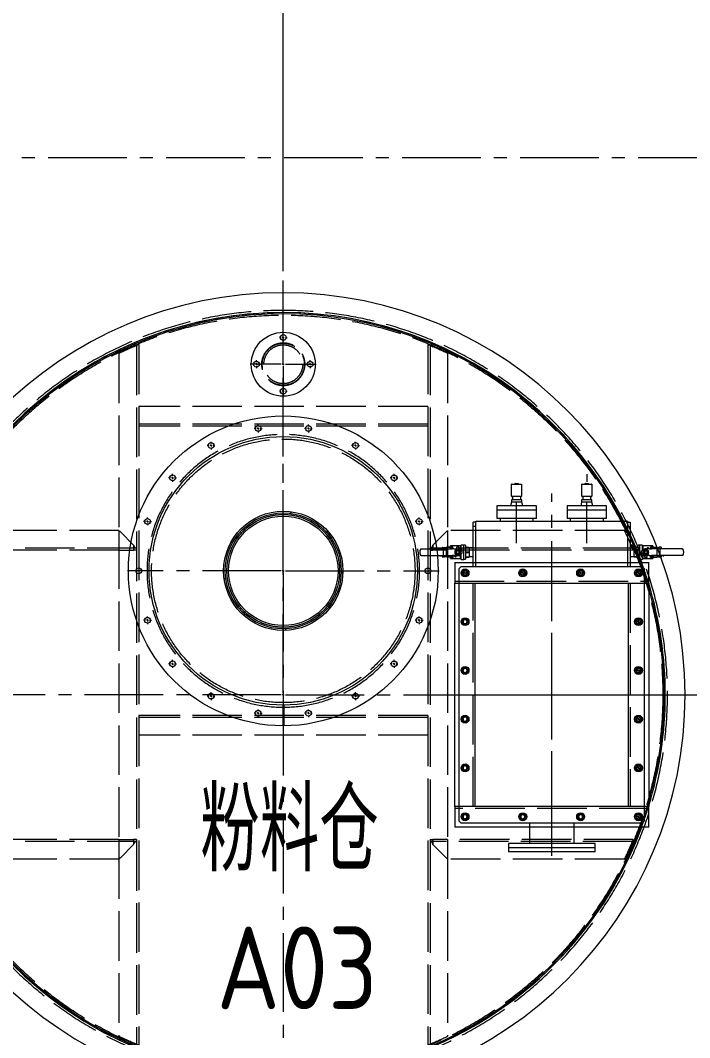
# Model space of a CAD drawing. Header units: millimetres. Extents: x 163705 to 1616509, y 81827 to 302547.
# Drawn here: x 1259298 to 1260919, y 148130 to 150592 of the extents above; entities that cross this region are included whole.
import ezdxf

# ---------------------------------------------------------------- set-up
doc = ezdxf.new("R2010")
doc.units = ezdxf.units.MM
doc.header["$LTSCALE"] = 10
doc.linetypes.add('ACAD_ISO02W100', pattern=[15, 12, -3])
doc.linetypes.add('CENTER2', pattern=[28.575, 19.05, -3.175, 3.175, -3.175])
for name, color, linetype, lineweight in [('1-中心线', 1, 'CENTER2', 0), ('1-剖面线', 8, 'Continuous', 0), ('1-标注', 3, 'Continuous', 0), ('1-虚线', 8, 'ACAD_ISO02W100', 0), ('1-设备轮廓', 2, 'Continuous', 18)]:
    doc.layers.add(name, color=color, linetype=linetype, lineweight=lineweight)
doc.styles.add('HZ', font='gbenor.shx', dxfattribs={"bigfont": 'gbcbig.shx'})
doc.styles.get("Standard").update_dxf_attribs({"font": 'arial.ttf'})
doc.dimstyles.new('AM_GB50$0', dxfattribs={"dimscale": 50, "dimtxt": 3.5, "dimasz": 3.5, "dimexe": 1, "dimexo": 1, "dimgap": 1.5, "dimtad": 1, "dimdsep": 46, "dimtxsty": 'Standard', "dimcen": 0, "dimclrd": 256, "dimclre": 256, "dimclrt": 2, "dimadec": 0, "dimazin": 2, "dimtp": 0.1, "dimtm": 0.1, "dimtfac": 0.71, "dimtdec": 3, "dimtmove": 0, "dimatfit": 3, "dimfxl": 0, "dimlwd": -1, "dimlwe": -1, "dimarcsym": 0})

# ---------------------------------------------------------------- blocks, each defined once
blk = doc.blocks.new('*D686')
at = {"layer": '1-标注', "transparency": 16777216}
for p, q in [((1257934.9, 149984.6), (1257934.9, 152824.8)), ((1259934.9, 149984.6), (1259934.9, 152824.8)), ((1258109.9, 152774.8), (1259759.9, 152774.8))]:
    blk.add_line(p, q, dxfattribs=at)
for points in [[(1258109.9, 152803.9), (1258109.9, 152745.6), (1257934.9, 152774.8)], [(1259759.9, 152803.9), (1259759.9, 152745.6), (1259934.9, 152774.8)]]:
    blk.add_solid(points, dxfattribs=at)
at = {"layer": 'Defpoints', "transparency": 16777216}
for p in [(1259934.9, 152774.8), (1257934.9, 149934.6), (1259934.9, 149934.6)]:
    blk.add_point(p, dxfattribs=at)
at = {"layer": '1-标注', "transparency": 16777216, "insert": (1258934.9, 152939.1), "char_height": 175, "attachment_point": 5}
blk.add_mtext('2000', dxfattribs=at)
blk = doc.blocks.new('*D691')
at = {"layer": '1-标注', "transparency": 16777216}
for p, q in [((1259934.9, 149984.6), (1259934.9, 152824.8)), ((1261934.9, 149984.6), (1261934.9, 152824.8)), ((1260109.9, 152774.8), (1261759.9, 152774.8))]:
    blk.add_line(p, q, dxfattribs=at)
for points in [[(1260109.9, 152803.9), (1260109.9, 152745.6), (1259934.9, 152774.8)], [(1261759.9, 152803.9), (1261759.9, 152745.6), (1261934.9, 152774.8)]]:
    blk.add_solid(points, dxfattribs=at)
at = {"layer": 'Defpoints', "transparency": 16777216}
for p in [(1261934.9, 152774.8), (1259934.9, 149934.6), (1261934.9, 149934.6)]:
    blk.add_point(p, dxfattribs=at)
at = {"layer": '1-标注', "transparency": 16777216, "insert": (1260934.9, 152939.1), "char_height": 175, "attachment_point": 5}
blk.add_mtext('2000', dxfattribs=at)
blk = doc.blocks.new('SW_CENTERMARKSYMBOL_2')
at = {"lineweight": 18}
for p, q in [((0, 5), (0, 116.5)), ((-5, 0), (-116.5, 0)), ((0, 0), (-2.5, 0)), ((0, 0), (0, 2.5)), ((0, 0), (0, -2.5)), ((0, 0), (2.5, 0)), ((5, 0), (116.5, 0)), ((0, -5), (0, -116.5))]:
    blk.add_line(p, q, dxfattribs=at)
blk = doc.blocks.new('SW_CENTERMARKSYMBOL_3')
for p, q in [((-5, 0), (-10.5, 0)), ((0, 0), (-2.5, 0)), ((0, 5), (0, 10.5)), ((0, 0), (0, 2.5)), ((0, 0), (0, -2.5)), ((0, 0), (2.5, 0)), ((5, 0), (10.5, 0)), ((0, -5), (0, -10.5))]:
    blk.add_line(p, q)
blk = doc.blocks.new('SW_CENTERMARKSYMBOL_4')
for p, q in [((-5, 0), (-7.5, 0)), ((0, 0), (-2.5, 0)), ((0, 5), (0, 7.5)), ((0, 0), (0, 2.5)), ((0, 0), (0, -2.5)), ((0, 0), (2.5, 0)), ((5, 0), (7.5, 0)), ((0, -5), (0, -7.5))]:
    blk.add_line(p, q)
blk = doc.blocks.new('SW_CENTERMARKSYMBOL_5')
at = {"ltscale": 5}
for p, q in [((-5, 0), (-6.5, 0)), ((0, 0), (-2.5, 0)), ((0, 5), (0, 6.5)), ((0, 0), (0, 2.5)), ((0, 0), (0, -2.5)), ((0, 0), (2.5, 0)), ((5, 0), (6.5, 0)), ((0, -5), (0, -6.5))]:
    blk.add_line(p, q, dxfattribs=at)
blk = doc.blocks.new('SW_CENTERMARKSYMBOL_6')
at = {"layer": '1-中心线'}
for p, q in [((-5, 0), (-9.5, 0)), ((0, 0), (-2.5, 0)), ((0, 5), (0, 9.5)), ((0, 0), (0, 2.5)), ((0, 0), (0, -2.5)), ((0, 0), (2.5, 0)), ((5, 0), (9.5, 0)), ((0, -5), (0, -9.5))]:
    blk.add_line(p, q, dxfattribs=at)
blk = doc.blocks.new('SW_CENTERMARKSYMBOL_7')
at = {"layer": '1-中心线'}
for p, q in [((-5, 0), (-9.5, 0)), ((0, 0), (-2.5, 0)), ((0, 5), (0, 9.5)), ((0, 0), (0, 2.5)), ((0, 0), (0, -2.5)), ((0, 0), (2.5, 0)), ((5, 0), (9.5, 0)), ((0, -5), (0, -9.5))]:
    blk.add_line(p, q, dxfattribs=at)
blk = doc.blocks.new('SW_CENTERMARKSYMBOL_8')
at = {"layer": '1-中心线'}
for p, q in [((-5, 0), (-9.5, 0)), ((0, 0), (-2.5, 0)), ((0, 5), (0, 9.5)), ((0, 0), (0, 2.5)), ((0, 0), (0, -2.5)), ((0, 0), (2.5, 0)), ((5, 0), (9.5, 0)), ((0, -5), (0, -9.5))]:
    blk.add_line(p, q, dxfattribs=at)
blk = doc.blocks.new('SW_CENTERMARKSYMBOL_9')
at = {"layer": '1-中心线'}
for p, q in [((-5, 0), (-9.5, 0)), ((0, 0), (-2.5, 0)), ((0, 5), (0, 9.5)), ((0, 0), (0, 2.5)), ((0, 0), (0, -2.5)), ((0, 0), (2.5, 0)), ((5, 0), (9.5, 0)), ((0, -5), (0, -9.5))]:
    blk.add_line(p, q, dxfattribs=at)
blk = doc.blocks.new('SW_CENTERMARKSYMBOL_10')
at = {"layer": '1-中心线'}
for p, q in [((-5, 0), (-9.5, 0)), ((0, 0), (-2.5, 0)), ((0, 5), (0, 9.5)), ((0, 0), (0, 2.5)), ((0, 0), (0, -2.5)), ((0, 0), (2.5, 0)), ((5, 0), (9.5, 0)), ((0, -5), (0, -9.5))]:
    blk.add_line(p, q, dxfattribs=at)
blk = doc.blocks.new('SW_CENTERMARKSYMBOL_11')
at = {"layer": '1-中心线'}
for p, q in [((-5, 0), (-9.5, 0)), ((0, 0), (-2.5, 0)), ((0, 5), (0, 9.5)), ((0, 0), (0, 2.5)), ((0, 0), (0, -2.5)), ((0, 0), (2.5, 0)), ((5, 0), (9.5, 0)), ((0, -5), (0, -9.5))]:
    blk.add_line(p, q, dxfattribs=at)
blk = doc.blocks.new('SW_CENTERMARKSYMBOL_12')
at = {"layer": '1-中心线'}
for p, q in [((-5, 0), (-9.5, 0)), ((0, 0), (-2.5, 0)), ((0, 5), (0, 9.5)), ((0, 0), (0, 2.5)), ((0, 0), (0, -2.5)), ((0, 0), (2.5, 0)), ((5, 0), (9.5, 0)), ((0, -5), (0, -9.5))]:
    blk.add_line(p, q, dxfattribs=at)
blk = doc.blocks.new('SW_CENTERMARKSYMBOL_13')
at = {"layer": '1-中心线'}
for p, q in [((0, 5), (0, 1002.5)), ((0, 5), (0, 927.5)), ((-5, 0), (-1002.5, 0)), ((-5, 0), (-927.5, 0)), ((0, 0), (-2.5, 0)), ((0, 0), (-2.5, 0)), ((0, 0), (0, 2.5)), ((0, 0), (0, 2.5)), ((0, 0), (0, -2.5)), ((0, 0), (2.5, 0)), ((0, 0), (0, -2.5)), ((0, 0), (2.5, 0)), ((5, 0), (927.5, 0)), ((5, 0), (1002.5, 0)), ((0, -5), (0, -927.5)), ((0, -5), (0, -1002.5))]:
    blk.add_line(p, q, dxfattribs=at)
blk = doc.blocks.new('SW_CENTERMARKSYMBOL_14')
at = {"layer": '1-中心线'}
for p, q in [((0, 5), (0, 80)), ((-5, 0), (-80, 0)), ((0, 0), (-2.5, 0)), ((0, 0), (0, 2.5)), ((0, 0), (0, -2.5)), ((0, 0), (2.5, 0)), ((5, 0), (80, 0)), ((0, -5), (0, -80))]:
    blk.add_line(p, q, dxfattribs=at)
blk = doc.blocks.new('SW_CENTERMARKSYMBOL_15')
at = {"layer": '1-中心线'}
for p, q in [((-5, 0), (-9.5, 0)), ((0, 0), (-2.5, 0)), ((0, 5), (0, 9.5)), ((0, 0), (0, 2.5)), ((0, 0), (0, -2.5)), ((0, 0), (2.5, 0)), ((5, 0), (9.5, 0)), ((0, -5), (0, -9.5))]:
    blk.add_line(p, q, dxfattribs=at)
blk = doc.blocks.new('SW_CENTERMARKSYMBOL_16')
at = {"layer": '1-中心线'}
for p, q in [((-5, 0), (-9.5, 0)), ((0, 0), (-2.5, 0)), ((0, 5), (0, 9.5)), ((0, 0), (0, 2.5)), ((0, 0), (0, -2.5)), ((0, 0), (2.5, 0)), ((5, 0), (9.5, 0)), ((0, -5), (0, -9.5))]:
    blk.add_line(p, q, dxfattribs=at)
blk = doc.blocks.new('SW_CENTERMARKSYMBOL_17')
at = {"layer": '1-中心线'}
for p, q in [((-5, 0), (-9.5, 0)), ((0, 0), (-2.5, 0)), ((0, 5), (0, 9.5)), ((0, 0), (0, 2.5)), ((0, 0), (0, -2.5)), ((0, 0), (2.5, 0)), ((5, 0), (9.5, 0)), ((0, -5), (0, -9.5))]:
    blk.add_line(p, q, dxfattribs=at)
blk = doc.blocks.new('SW_CENTERMARKSYMBOL_18')
at = {"layer": '1-中心线'}
for p, q in [((-5, 0), (-9.5, 0)), ((0, 0), (-2.5, 0)), ((0, 5), (0, 9.5)), ((0, 0), (0, 2.5)), ((0, 0), (0, -2.5)), ((0, 0), (2.5, 0)), ((5, 0), (9.5, 0)), ((0, -5), (0, -9.5))]:
    blk.add_line(p, q, dxfattribs=at)
blk = doc.blocks.new('SW_CENTERMARKSYMBOL_19')
at = {"layer": '1-中心线'}
for p, q in [((-5, 0), (-9.5, 0)), ((0, 0), (-2.5, 0)), ((0, 5), (0, 9.5)), ((0, 0), (0, 2.5)), ((0, 0), (0, -2.5)), ((0, 0), (2.5, 0)), ((5, 0), (9.5, 0)), ((0, -5), (0, -9.5))]:
    blk.add_line(p, q, dxfattribs=at)
blk = doc.blocks.new('SW_CENTERMARKSYMBOL_20')
at = {"layer": '1-中心线'}
for p, q in [((-5, 0), (-9.5, 0)), ((0, 0), (-2.5, 0)), ((0, 5), (0, 9.5)), ((0, 0), (0, 2.5)), ((0, 0), (0, -2.5)), ((0, 0), (2.5, 0)), ((5, 0), (9.5, 0)), ((0, -5), (0, -9.5))]:
    blk.add_line(p, q, dxfattribs=at)
blk = doc.blocks.new('SW_CENTERMARKSYMBOL_21')
at = {"layer": '1-中心线'}
for p, q in [((-5, 0), (-9.5, 0)), ((0, 0), (-2.5, 0)), ((0, 5), (0, 9.5)), ((0, 0), (0, 2.5)), ((0, 0), (0, -2.5)), ((0, 0), (2.5, 0)), ((5, 0), (9.5, 0)), ((0, -5), (0, -9.5))]:
    blk.add_line(p, q, dxfattribs=at)
blk = doc.blocks.new('SW_CENTERMARKSYMBOL_23')
at = {"layer": '1-中心线'}
for p, q in [((-5, 0), (-9.5, 0)), ((0, 0), (-2.5, 0)), ((0, 5), (0, 9.5)), ((0, 0), (0, 2.5)), ((0, 0), (0, -2.5)), ((0, 0), (2.5, 0)), ((5, 0), (9.5, 0)), ((0, -5), (0, -9.5))]:
    blk.add_line(p, q, dxfattribs=at)
blk = doc.blocks.new('SW_CENTERMARKSYMBOL_24')
at = {"layer": '1-中心线'}
for p, q in [((-5, 0), (-9.5, 0)), ((0, 0), (-2.5, 0)), ((0, 5), (0, 9.5)), ((0, 0), (0, 2.5)), ((0, 0), (0, -2.5)), ((0, 0), (2.5, 0)), ((5, 0), (9.5, 0)), ((0, -5), (0, -9.5))]:
    blk.add_line(p, q, dxfattribs=at)
blk = doc.blocks.new('SW_CENTERMARKSYMBOL_25')
at = {"layer": '1-中心线'}
for p, q in [((-5, 0), (-9.5, 0)), ((0, 0), (-2.5, 0)), ((0, 5), (0, 9.5)), ((0, 0), (0, 2.5)), ((0, 0), (0, -2.5)), ((0, 0), (2.5, 0)), ((5, 0), (9.5, 0)), ((0, -5), (0, -9.5))]:
    blk.add_line(p, q, dxfattribs=at)
blk = doc.blocks.new('SW_CENTERMARKSYMBOL_26')
at = {"layer": '1-中心线'}
for p, q in [((-5, 0), (-9.5, 0)), ((0, 0), (-2.5, 0)), ((0, 5), (0, 9.5)), ((0, 0), (0, 2.5)), ((0, 0), (0, -2.5)), ((0, 0), (2.5, 0)), ((5, 0), (9.5, 0)), ((0, -5), (0, -9.5))]:
    blk.add_line(p, q, dxfattribs=at)
blk = doc.blocks.new('SW_CENTERMARKSYMBOL_27')
at = {"layer": '1-中心线'}
for p, q in [((-5, 0), (-9.5, 0)), ((0, 0), (-2.5, 0)), ((0, 5), (0, 9.5)), ((0, 0), (0, 2.5)), ((0, 0), (0, -2.5)), ((0, 0), (2.5, 0)), ((5, 0), (9.5, 0)), ((0, -5), (0, -9.5))]:
    blk.add_line(p, q, dxfattribs=at)
blk = doc.blocks.new('SW_CENTERMARKSYMBOL_28')
at = {"layer": '1-中心线'}
for p, q in [((-5, 0), (-9.5, 0)), ((0, 0), (-2.5, 0)), ((0, 5), (0, 9.5)), ((0, 0), (0, 2.5)), ((0, 0), (0, -2.5)), ((0, 0), (2.5, 0)), ((5, 0), (9.5, 0)), ((0, -5), (0, -9.5))]:
    blk.add_line(p, q, dxfattribs=at)
blk = doc.blocks.new('SW_CENTERMARKSYMBOL_29')
at = {"layer": '1-中心线'}
for p, q in [((-5, 0), (-9.5, 0)), ((0, 0), (-2.5, 0)), ((0, 5), (0, 9.5)), ((0, 0), (0, 2.5)), ((0, 0), (0, -2.5)), ((0, 0), (2.5, 0)), ((5, 0), (9.5, 0)), ((0, -5), (0, -9.5))]:
    blk.add_line(p, q, dxfattribs=at)
blk = doc.blocks.new('SW_CENTERMARKSYMBOL_30')
at = {"layer": '1-中心线'}
for p, q in [((-5, 0), (-9.5, 0)), ((0, 0), (-2.5, 0)), ((0, 5), (0, 9.5)), ((0, 0), (0, 2.5)), ((0, 0), (0, -2.5)), ((0, 0), (2.5, 0)), ((5, 0), (9.5, 0)), ((0, -5), (0, -9.5))]:
    blk.add_line(p, q, dxfattribs=at)
blk = doc.blocks.new('SW_CENTERMARKSYMBOL_32')
at = {"layer": '1-中心线'}
for p, q in [((-5, 0), (-9.5, 0)), ((0, 0), (-2.5, 0)), ((0, 5), (0, 9.5)), ((0, 0), (0, 2.5)), ((0, 0), (0, -2.5)), ((0, 0), (2.5, 0)), ((5, 0), (9.5, 0)), ((0, -5), (0, -9.5))]:
    blk.add_line(p, q, dxfattribs=at)
blk = doc.blocks.new('SW_CENTERMARKSYMBOL_33')
at = {"layer": '1-中心线'}
for p, q in [((-5, 0), (-9.5, 0)), ((0, 0), (-2.5, 0)), ((0, 5), (0, 9.5)), ((0, 0), (0, 2.5)), ((0, 0), (0, -2.5)), ((0, 0), (2.5, 0)), ((5, 0), (9.5, 0)), ((0, -5), (0, -9.5))]:
    blk.add_line(p, q, dxfattribs=at)
blk = doc.blocks.new('SW_CENTERMARKSYMBOL_34')
at = {"layer": '1-中心线'}
for p, q in [((-5, 0), (-9.5, 0)), ((0, 0), (-2.5, 0)), ((0, 5), (0, 9.5)), ((0, 0), (0, 2.5)), ((0, 0), (0, -2.5)), ((0, 0), (2.5, 0)), ((5, 0), (9.5, 0)), ((0, -5), (0, -9.5))]:
    blk.add_line(p, q, dxfattribs=at)
blk = doc.blocks.new('SW_CENTERMARKSYMBOL_35')
at = {"layer": '1-中心线'}
for p, q in [((-5, 0), (-9.5, 0)), ((0, 0), (-2.5, 0)), ((0, 5), (0, 9.5)), ((0, 0), (0, 2.5)), ((0, 0), (0, -2.5)), ((0, 0), (2.5, 0)), ((5, 0), (9.5, 0)), ((0, -5), (0, -9.5))]:
    blk.add_line(p, q, dxfattribs=at)
blk = doc.blocks.new('SW_CENTERMARKSYMBOL_36')
at = {"layer": '1-中心线'}
for p, q in [((-5, 0), (-9.5, 0)), ((0, 0), (-2.5, 0)), ((0, 5), (0, 9.5)), ((0, 0), (0, 2.5)), ((0, 0), (0, -2.5)), ((0, 0), (2.5, 0)), ((5, 0), (9.5, 0)), ((0, -5), (0, -9.5))]:
    blk.add_line(p, q, dxfattribs=at)
blk = doc.blocks.new('SW_CENTERMARKSYMBOL_37')
at = {"layer": '1-中心线'}
for p, q in [((0, 5), (0, 377.5)), ((-5, 0), (-377.5, 0)), ((0, 0), (-2.5, 0)), ((0, 0), (0, 2.5)), ((0, 0), (0, -2.5)), ((0, 0), (2.5, 0)), ((5, 0), (377.5, 0)), ((0, -5), (0, -377.5))]:
    blk.add_line(p, q, dxfattribs=at)
blk = doc.blocks.new('LFHBF-LC1-00C_俯视图')
at = {"lineweight": 18}
h = blk.add_hatch(dxfattribs=at)
h.set_pattern_fill('ANSI31', color=256, scale=30, style=0)
h.set_pattern_definition([(45, (-1357.9, -1141.73), (-67.352, 67.352), [])])
edge = h.paths.add_edge_path(flags=0)
edge.add_arc((1002.5, 1302.5), 144.4, 0, 360)
edge = h.paths.add_edge_path(flags=0)
edge.add_arc((1002.5, 1302.5), 140.4, 0, 360)
for p, q in [((1002.5, 927.5), (1002.5, 977.5)), ((1004.8, 927.5), (1004.5, 977.5))]:
    blk.add_line(p, q, dxfattribs=at)
blk.add_circle((1002.5, 1302.5), 136.5, dxfattribs=at)
at = {"layer": '1-中心线'}
blk.add_line((1652.5, 672.5), (1652.5, 1332.5), dxfattribs=at)
at = {"layer": '1-虚线', "lineweight": 18}
for p, q in [((647.2, 1847.9), (647.2, 157.1)), ((652.5, 1850.1), (652.5, 154.9)), ((1352.5, 1850.1), (1352.5, 154.9)), ((1357.8, 1847.9), (1357.8, 157.1)), ((604.5, 1828.6), (604.5, 176.4)), ((1400.5, 1828.6), (1400.5, 176.4)), ((652.5, 1700.5), (652.5, 1652.5)), ((1352.5, 1700.5), (652.5, 1700.5)), ((1352.5, 1700.5), (1352.5, 1652.5)), ((1352.5, 1657.8), (652.5, 1657.8)), ((1352.5, 1652.5), (652.5, 1652.5)), ((604.5, 1400.5), (176.4, 1400.5)), ((604.5, 1400.5), (604.5, 1352.5)), ((640, 1365), (608.1, 1396.9)), ((1365, 1365), (1396.9, 1396.9)), ((1828.6, 1400.5), (1400.5, 1400.5)), ((1400.5, 1400.5), (1400.5, 1352.5)), ((647.2, 1357.8), (157.1, 1357.8)), ((640, 1365), (640, 1352.5)), ((647.2, 1357.8), (647.2, 1352.5)), ((1847.9, 1357.8), (1357.8, 1357.8)), ((1357.8, 1357.8), (1357.8, 1352.5)), ((1365, 1365), (1365, 1352.5)), ((604.5, 1352.5), (154.9, 1352.5)), ((604.5, 1352.5), (640, 1352.5)), ((647.2, 1352.5), (640, 1352.5)), ((1357.8, 1352.5), (1365, 1352.5)), ((1400.5, 1352.5), (1365, 1352.5)), ((1850.1, 1352.5), (1400.5, 1352.5)), ((1417.5, 1277.5), (1887.5, 1277.5)), ((1462.5, 732.5), (1462.5, 1272.5)), ((1842.5, 1272.5), (1842.5, 732.5)), ((652.5, 952.5), (652.5, 904.5)), ((1352.5, 952.5), (652.5, 952.5)), ((1352.5, 947.2), (652.5, 947.2)), ((1352.5, 952.5), (1352.5, 904.5)), ((1352.5, 904.5), (652.5, 904.5)), ((1887.5, 727.5), (1417.5, 727.5)), ((604.5, 652.5), (154.9, 652.5)), ((647.2, 647.2), (157.1, 647.2)), ((604.5, 652.5), (604.5, 604.5)), ((604.5, 652.5), (640, 652.5)), ((640, 652.5), (640, 640)), ((647.2, 652.5), (640, 652.5)), ((647.2, 652.5), (647.2, 647.2)), ((1357.8, 652.5), (1357.8, 647.2)), ((1357.8, 652.5), (1365, 652.5)), ((1847.9, 647.2), (1357.8, 647.2)), ((1365, 652.5), (1365, 640)), ((1400.5, 652.5), (1365, 652.5)), ((1400.5, 652.5), (1400.5, 604.5)), ((1850.1, 652.5), (1400.5, 652.5)), ((640, 640), (608.1, 608.1)), ((1365, 640), (1396.9, 608.1)), ((604.5, 604.5), (176.4, 604.5)), ((1828.6, 604.5), (1400.5, 604.5))]:
    blk.add_line(p, q, dxfattribs=at)
at = {"layer": '1-虚线', "lineweight": 18, "flags": 128}
for points in [[(647.2, 1847.9), (646.8, 1847.7), (645.7, 1847.2), (643.9, 1846.5), (641.6, 1845.5), (640, 1844.8)], [(1357.8, 1847.9), (1358.2, 1847.7), (1359.3, 1847.2), (1361.1, 1846.5), (1363.4, 1845.5), (1365, 1844.8)], [(1847.9, 1357.8), (1847.7, 1358.2), (1847.2, 1359.3), (1846.5, 1361.1), (1845.5, 1363.4), (1844.8, 1365)], [(1847.9, 647.2), (1847.7, 646.8), (1847.2, 645.7), (1846.5, 643.9), (1845.5, 641.6), (1844.8, 640)]]:
    blk.add_lwpolyline(points, dxfattribs=at)
at = {"layer": '1-虚线', "lineweight": 18}
for centre, radius in [((1002.5, 1002.5), 919), ((1002.5, 1802.5), 52), ((1002.5, 1802.5), 51), ((1002.5, 1802.5), 47), ((1002.5, 1302.5), 319), ((1002.5, 1302.5), 136.5)]:
    blk.add_circle(centre, radius, dxfattribs=at)
for centre, radius, start, end in [((1002.5, 1002.5), 930.3, 270.0619, 270), ((1002.5, 1002.5), 917, 112.4377, 115.7232), ((1002.5, 1002.5), 917, 64.2768, 67.5623), ((1002.5, 1302.5), 330, 270.3526, 270), ((1002.5, 1002.5), 917, 22.4377, 25.7232), ((1002.5, 1002.5), 922, 16.2868, 20.3083), ((1002.5, 1002.5), 925, 16.9112, 20.2396), ((1002.5, 1002.5), 925, 16.9112, 20.2396), ((1002.5, 1002.5), 922, 339.6917, 343.7132), ((1002.5, 1002.5), 925, 339.7604, 343.0888), ((1002.5, 1002.5), 925, 339.7604, 343.0888), ((1002.5, 1002.5), 917, 334.2768, 337.5623), ((1002.5, 1002.5), 917, 244.2768, 247.5623), ((1002.5, 1002.5), 917, 292.4377, 295.7232)]:
    blk.add_arc(centre, radius, start, end, dxfattribs=at)
for centre, major_axis, ratio, start_param, end_param in [((570.2, 1396.5), (38.1, 0), 0.105104, 0.10472, 0.450099), ((1434.8, 1396.5), (38.1, 0), 0.105104, 2.691494, 3.036873), ((647.2, 1365.8), (0, 8), 0.900404, 1.675516, 3.141593), ((1357.8, 1365.8), (0, 8), 0.900404, 3.141593, 4.607669), ((647.2, 639.2), (0, 8), 0.900404, 0, 1.466077), ((1357.8, 639.2), (0, 8), 0.900404, 4.817109, 6.283185), ((570.2, 608.5), (38.1, 0), 0.105104, 5.833086, 6.178466), ((1434.8, 608.5), (38.1, 0), 0.105104, 3.246312, 3.591692)]:
    blk.add_ellipse(centre, major_axis=major_axis, ratio=ratio, start_param=start_param, end_param=end_param, dxfattribs=at)
at = {"layer": '1-设备轮廓'}
for p, q in [((1417.5, 1322.5), (1417.5, 1272.5)), ((1417.5, 1322.5), (1887.5, 1322.5)), ((1887.5, 1272.5), (1887.5, 1322.5)), ((1417.5, 1272.5), (1887.5, 1272.5)), ((1417.5, 732.5), (1417.5, 1272.5)), ((1417.5, 1272.5), (1467.5, 1272.5)), ((1467.5, 732.5), (1467.5, 1272.5)), ((1837.5, 1272.5), (1887.5, 1272.5)), ((1837.5, 1272.5), (1837.5, 732.5)), ((1887.5, 1272.5), (1887.5, 732.5)), ((1417.5, 732.5), (1417.5, 682.5)), ((1887.5, 732.5), (1417.5, 732.5)), ((1467.5, 732.5), (1417.5, 732.5)), ((1887.5, 732.5), (1837.5, 732.5)), ((1887.5, 682.5), (1887.5, 732.5)), ((1887.5, 682.5), (1417.5, 682.5))]:
    blk.add_line(p, q, dxfattribs=at)
for centre, radius in [((1002.5, 1802.5), 77.5), ((1002.5, 1867.5), 7), ((937.5, 1802.5), 7), ((1067.5, 1802.5), 7), ((1002.5, 1737.5), 7), ((1002.5, 1302.5), 375), ((941.7, 1647.2), 7), ((1063.3, 1647.2), 7), ((1002.5, 1302.5), 325), ((827.5, 1605.6), 7), ((1177.5, 1605.6), 7), ((734.4, 1527.5), 7), ((1270.6, 1527.5), 7), ((673.6, 1422.2), 7), ((1002.5, 1302.5), 144.4), ((1002.5, 1302.5), 140.4), ((1002.5, 1302.5), 132.5), ((1002.5, 1302.5), 132.5), ((1331.4, 1422.2), 7), ((652.5, 1302.5), 7), ((1352.5, 1302.5), 7), ((1442.5, 1297.5), 7), ((1582.5, 1297.5), 7), ((1722.5, 1297.5), 7), ((1862.5, 1297.5), 7), ((673.6, 1182.8), 7), ((1331.4, 1182.8), 7), ((1442.5, 1179.5), 7), ((1862.5, 1179.5), 7), ((734.4, 1077.5), 7), ((1270.6, 1077.5), 7), ((1442.5, 1061.5), 7), ((1862.5, 1061.5), 7), ((827.5, 999.4), 7), ((1177.5, 999.4), 7), ((941.7, 957.8), 7), ((1063.3, 957.8), 7), ((1442.5, 943.5), 7), ((1862.5, 943.5), 7), ((1442.5, 825.5), 7), ((1862.5, 825.5), 7), ((1442.5, 707.5), 7), ((1582.5, 707.5), 7), ((1722.5, 707.5), 7), ((1862.5, 707.5), 7)]:
    blk.add_circle(centre, radius, dxfattribs=at)
for radius, start, end in [(973, 270.0619, 270), (925, 20.2396, 180), (925, 20.2396, 270), (922, 20.3083, 339.6917), (925, 343.0888, 16.9112), (925, 343.0888, 16.9112), (922, 0, 16.2868), (925, 180, 339.7604), (922, 343.7132, 0), (925, 270.0619, 339.7604)]:
    blk.add_arc((1002.5, 1002.5), radius, start, end, dxfattribs=at)
at = {"layer": '1-中心线'}
for name, p in [('SW_CENTERMARKSYMBOL_13', (1002.5, 1002.5)), ('SW_CENTERMARKSYMBOL_14', (1002.5, 1802.5)), ('SW_CENTERMARKSYMBOL_18', (1002.5, 1867.5)), ('SW_CENTERMARKSYMBOL_15', (937.5, 1802.5)), ('SW_CENTERMARKSYMBOL_3', (1002.5, 1802.5)), ('SW_CENTERMARKSYMBOL_17', (1067.5, 1802.5)), ('SW_CENTERMARKSYMBOL_16', (1002.5, 1737.5)), ('SW_CENTERMARKSYMBOL_37', (1002.5, 1302.5)), ('SW_CENTERMARKSYMBOL_36', (941.7, 1647.2)), ('SW_CENTERMARKSYMBOL_35', (1063.3, 1647.2)), ('SW_CENTERMARKSYMBOL_19', (827.5, 1605.6)), ('SW_CENTERMARKSYMBOL_34', (1177.5, 1605.6)), ('SW_CENTERMARKSYMBOL_20', (734.4, 1527.5)), ('SW_CENTERMARKSYMBOL_33', (1270.6, 1527.5)), ('SW_CENTERMARKSYMBOL_21', (673.6, 1422.2)), ('SW_CENTERMARKSYMBOL_32', (1331.4, 1422.2)), ('SW_CENTERMARKSYMBOL_4', (1442.5, 1297.5)), ('SW_CENTERMARKSYMBOL_6', (1722.5, 1297.5)), ('SW_CENTERMARKSYMBOL_7', (1862.5, 1297.5)), ('SW_CENTERMARKSYMBOL_5', (1582.5, 1297.5)), ('SW_CENTERMARKSYMBOL_23', (673.6, 1182.8)), ('SW_CENTERMARKSYMBOL_30', (1331.4, 1182.8)), ('SW_CENTERMARKSYMBOL_8', (1862.5, 1179.5)), ('SW_CENTERMARKSYMBOL_2', (1002.5, 1002.5)), ('SW_CENTERMARKSYMBOL_24', (734.4, 1077.5)), ('SW_CENTERMARKSYMBOL_29', (1270.6, 1077.5)), ('SW_CENTERMARKSYMBOL_9', (1862.5, 1061.5)), ('SW_CENTERMARKSYMBOL_25', (827.5, 999.4)), ('SW_CENTERMARKSYMBOL_28', (1177.5, 999.4)), ('SW_CENTERMARKSYMBOL_26', (941.7, 957.8)), ('SW_CENTERMARKSYMBOL_27', (1063.3, 957.8)), ('SW_CENTERMARKSYMBOL_10', (1862.5, 943.5)), ('SW_CENTERMARKSYMBOL_11', (1862.5, 825.5)), ('SW_CENTERMARKSYMBOL_12', (1862.5, 707.5))]:
    blk.add_blockref(name, p, dxfattribs=at)
blk = doc.blocks.new('SCNZ-6_俯视图')
at = {"layer": '1-中心线'}
for p, q in [((534.3, 79.7), (534.3, 559.7)), ((167.3, 404.8), (67.3, 404.8)), ((924.3, 319.7), (47, 319.7)), ((167.3, 234.8), (67.3, 234.8))]:
    blk.add_line(p, q, dxfattribs=at)
at = {"layer": '1-剖面线'}
blk.add_line((0, 404.8), (19, 404.8), dxfattribs=at)
at = {"layer": '1-设备轮廓'}
for p, q in [((181.3, 635.8), (181.3, 637)), ((181.3, 635.8), (181.3, 582.3)), ((197.2, 637), (197.2, 582.3)), ((180.9, 591), (180.9, 589)), ((181.3, 591.2), (181.1, 591.2)), ((197.4, 591.2), (197.2, 591.2)), ((197.6, 589), (197.6, 591)), ((177.2, 584.5), (177.2, 579.6)), ((178.7, 585.3), (177.3, 584.8)), ((177.3, 579.3), (178.7, 578.8)), ((177.3, 565.5), (177.3, 574.8)), ((177.3, 574.8), (178.1, 574.8)), ((179.4, 585.3), (177.4, 584.8)), ((177.4, 579.3), (179.4, 578.8)), ((178.1, 565.8), (178.1, 574.8)), ((178.1, 574.8), (181.3, 574.8)), ((179.4, 585.3), (178.7, 585.3)), ((179.4, 578.8), (178.7, 578.8)), ((178.8, 578.8), (178.8, 574.8)), ((180.5, 585.3), (179.4, 585.3)), ((179.4, 578.8), (180.5, 578.8)), ((181.3, 585.1), (180.5, 585.3)), ((181.3, 585.3), (180.5, 585.3)), ((180.5, 578.8), (181.3, 579)), ((181.3, 578.8), (180.5, 578.8)), ((181.3, 589), (180.9, 589)), ((181.3, 585.9), (181.1, 585.3)), ((196.2, 582.3), (181.3, 582.3)), ((181.3, 582.3), (181.3, 575.3)), ((197.2, 575.3), (181.3, 575.3)), ((181.3, 575.3), (181.3, 561.2)), ((197.2, 582.3), (196.2, 582.3)), ((197.6, 589), (197.2, 589)), ((197.4, 585.3), (197.2, 585.9)), ((197.5, 585.3), (197.2, 585.3)), ((197.5, 585.3), (197.2, 585.3)), ((197.2, 582.3), (197.2, 575.3)), ((197.5, 578.8), (197.2, 578.8)), ((197.2, 575.3), (197.2, 561.2)), ((197.2, 574.8), (200.4, 574.8)), ((198.8, 585.3), (197.5, 585.3)), ((197.5, 578.8), (198.8, 578.8)), ((201.2, 584.8), (198.8, 585.3)), ((199.9, 585.3), (198.8, 585.3)), ((198.8, 578.8), (201.2, 579.3)), ((199.9, 578.8), (198.8, 578.8)), ((199.8, 574.8), (199.8, 578.8)), ((201.2, 584.8), (199.9, 585.3)), ((199.9, 578.8), (201.2, 579.3)), ((200.4, 565.8), (200.4, 574.8)), ((200.4, 574.8), (201.3, 574.8)), ((201.1, 584.8), (201.2, 584.8)), ((201.2, 579.3), (201.1, 579.3)), ((201.2, 584.8), (201.2, 584.8)), ((201.3, 565.5), (201.3, 574.8)), ((201.4, 584.5), (201.4, 579.6)), ((173.8, 564.7), (173.8, 540.7)), ((173.8, 564.7), (176.3, 564.7)), ((178.4, 553.8), (178.4, 551.6)), ((181.3, 554.3), (178.9, 554.3)), ((178.9, 551.1), (181.3, 551.1)), ((181.3, 566), (179.3, 566)), ((179.3, 558), (181.3, 558)), ((181.3, 556.9), (181.3, 561.2)), ((181.3, 556.9), (181.3, 545.3)), ((181.3, 545.3), (183.6, 544.4)), ((185.5, 554), (181.8, 547.5)), ((181.8, 547.5), (185.5, 541)), ((182.4, 544.9), (182.4, 543.5)), ((182.4, 543.5), (184.9, 542)), ((193, 554), (185.5, 554)), ((196.8, 547.5), (193, 554)), ((193, 541), (196.8, 547.5)), ((193.7, 542), (196.2, 543.5)), ((195, 544.4), (197.2, 545.3)), ((196.2, 543.5), (196.2, 544.9)), ((196.3, 537.3), (196.3, 543.6)), ((196.7, 544.5), (200.8, 544.5)), ((199.3, 566), (197.2, 566)), ((197.2, 556.9), (197.2, 561.2)), ((197.2, 558), (199.3, 558)), ((197.2, 556.9), (197.2, 545.3)), ((200.8, 550.5), (197.2, 550.5)), ((201.3, 545), (201.3, 550)), ((202.3, 564.7), (204.8, 564.7)), ((204.8, 540.7), (204.8, 564.7)), ((229.3, 544.8), (224.3, 539.8)), ((839.3, 544.8), (229.3, 544.8)), ((844.3, 539.8), (839.3, 544.8)), ((173.8, 540.7), (172, 538.9)), ((172, 538.9), (172, 532.2)), ((172, 538.9), (186, 538.9)), ((172, 532.2), (206.5, 532.2)), ((172.3, 532.2), (172.3, 528.8)), ((206.3, 528.8), (172.3, 528.8)), ((173.8, 540.7), (184.3, 540.7)), ((177.3, 528.8), (177.3, 519.8)), ((178.1, 519.8), (177.3, 519.8)), ((178.1, 528.8), (178.1, 519.8)), ((188.4, 519.8), (178.1, 519.8)), ((178.6, 519.8), (178.6, 509.8)), ((185.5, 541), (193, 541)), ((186, 541), (186, 537.3)), ((192.5, 537.3), (186, 537.3)), ((188.4, 528.8), (188.4, 519.8)), ((190.2, 519.8), (188.4, 519.8)), ((190.2, 528.8), (190.2, 519.8)), ((200.4, 519.8), (190.2, 519.8)), ((192.5, 541), (192.5, 537.3)), ((192.5, 538.9), (193.1, 538.9)), ((193.1, 540.5), (193.1, 537.3)), ((193.6, 536.8), (195.8, 536.8)), ((196.3, 540.7), (204.8, 540.7)), ((196.3, 538.9), (206.5, 538.9)), ((199.9, 509.8), (199.9, 519.8)), ((200.4, 528.8), (200.4, 519.8)), ((201.3, 519.8), (200.4, 519.8)), ((201.3, 528.8), (201.3, 519.8)), ((206.5, 538.9), (204.8, 540.7)), ((206.3, 528.8), (206.3, 532.2)), ((206.5, 532.2), (206.5, 538.9)), ((224.3, 539.8), (224.3, 99.8)), ((237.5, 535), (233.9, 530.8)), ((233.9, 530.8), (235.7, 525.6)), ((235.7, 525.6), (241.1, 524.5)), ((242.9, 533.9), (237.5, 535)), ((241.1, 524.5), (244.7, 528.7)), ((244.7, 528.7), (242.9, 533.9)), ((355.5, 535), (351.9, 530.8)), ((351.9, 530.8), (353.7, 525.6)), ((353.7, 525.6), (359.1, 524.5)), ((360.9, 533.9), (355.5, 535)), ((359.1, 524.5), (362.7, 528.7)), ((362.7, 528.7), (360.9, 533.9)), ((473.5, 535), (469.9, 530.8)), ((469.9, 530.8), (471.7, 525.6)), ((471.7, 525.6), (477.1, 524.5)), ((478.9, 533.9), (473.5, 535)), ((477.1, 524.5), (480.7, 528.7)), ((480.7, 528.7), (478.9, 533.9)), ((591.5, 535), (587.9, 530.8)), ((587.9, 530.8), (589.7, 525.6)), ((589.7, 525.6), (595.1, 524.5)), ((596.9, 533.9), (591.5, 535)), ((595.1, 524.5), (598.7, 528.7)), ((598.7, 528.7), (596.9, 533.9)), ((709.5, 535), (705.9, 530.8)), ((705.9, 530.8), (707.7, 525.6)), ((707.7, 525.6), (713.1, 524.5)), ((714.9, 533.9), (709.5, 535)), ((713.1, 524.5), (716.7, 528.7)), ((716.7, 528.7), (714.9, 533.9)), ((827.5, 535), (823.9, 530.8)), ((823.9, 530.8), (825.7, 525.6)), ((825.7, 525.6), (831.1, 524.5)), ((832.9, 533.9), (827.5, 535)), ((831.1, 524.5), (834.7, 528.7)), ((834.7, 528.7), (832.9, 533.9)), ((844.3, 99.8), (844.3, 539.8)), ((114.3, 135.7), (114.3, 503.7)), ((124.3, 503.7), (114.3, 503.7)), ((116.8, 503.7), (116.8, 509.8)), ((116.8, 509.8), (126.8, 509.8)), ((224.3, 503.7), (124.3, 503.7)), ((126.8, 503.7), (126.8, 509.8)), ((126.8, 509.8), (224.3, 509.8)), ((87.3, 452.8), (77.3, 452.8)), ((77.3, 452.8), (77.3, 356.8)), ((107.3, 452.8), (87.3, 452.8)), ((87.3, 452.8), (87.3, 356.8)), ((87.3, 452.8), (87.3, 356.8)), ((107.3, 452.8), (107.3, 356.8)), ((114.3, 444.8), (107.3, 444.8)), ((77.3, 419.6), (68.3, 417.2)), ((904.3, 424.7), (894.3, 424.7)), ((894.3, 424.7), (894.3, 319.7)), ((914.3, 424.7), (904.3, 424.7)), ((904.3, 424.7), (904.3, 319.7)), ((904.3, 424.7), (904.3, 319.7)), ((914.3, 424.7), (914.3, 319.7)), ((24.3, 409.2), (23.3, 409.2)), ((23.3, 402.1), (23.3, 409.2)), ((23.3, 402.1), (24.3, 402.1)), ((23.3, 402.1), (23.3, 401.1)), ((23.3, 401.1), (24.3, 401.1)), ((23.3, 400.2), (23.3, 401.1)), ((23.3, 400.2), (24.3, 400.2)), ((24.3, 412.8), (24.3, 416.2)), ((24.3, 396.8), (24.3, 412.8)), ((24.3, 393.2), (24.3, 396.8)), ((24.8, 416.8), (53.8, 416.8)), ((54.3, 416.2), (54.3, 412.8)), ((62.3, 414.8), (54.3, 414.8)), ((54.3, 412.8), (54.3, 396.8)), ((54.3, 396.8), (54.3, 393.2)), ((54.3, 394.8), (62.3, 394.8)), ((68.3, 417.2), (62.3, 417.2)), ((62.3, 417.2), (62.3, 392.2)), ((68.3, 417.2), (68.3, 392.2)), ((237.5, 395), (233.9, 390.8)), ((242.9, 393.9), (237.5, 395)), ((244.7, 388.7), (242.9, 393.9)), ((827.5, 395), (823.9, 390.8)), ((832.9, 393.9), (827.5, 395)), ((834.7, 388.7), (832.9, 393.9)), ((53.8, 392.7), (24.8, 392.7)), ((62.3, 392.2), (68.3, 392.2)), ((68.3, 392.2), (77.3, 389.9)), ((233.9, 390.8), (235.7, 385.6)), ((235.7, 385.6), (241.1, 384.5)), ((241.1, 384.5), (244.7, 388.7)), ((823.9, 390.8), (825.7, 385.6)), ((825.7, 385.6), (831.1, 384.5)), ((831.1, 384.5), (834.7, 388.7)), ((894.3, 373.8), (844.3, 373.8)), ((77.3, 356.8), (87.3, 356.8)), ((87.3, 356.8), (107.3, 356.8)), ((107.3, 364.8), (114.3, 364.8)), ((894.3, 319.7), (894.3, 214.8)), ((904.3, 319.7), (904.3, 214.8)), ((904.3, 319.7), (904.3, 214.8)), ((914.3, 319.7), (914.3, 214.8)), ((87.3, 282.8), (77.3, 282.8)), ((77.3, 282.8), (77.3, 186.8)), ((107.3, 282.8), (87.3, 282.8)), ((87.3, 282.8), (87.3, 186.8)), ((87.3, 282.8), (87.3, 186.8)), ((107.3, 282.8), (107.3, 186.8)), ((114.3, 274.7), (107.3, 274.7)), ((24.3, 242.8), (24.3, 246.2)), ((24.8, 246.7), (53.8, 246.7)), ((54.3, 246.2), (54.3, 242.8)), ((68.3, 247.2), (62.3, 247.2)), ((62.3, 247.2), (62.3, 222.2)), ((77.3, 249.6), (68.3, 247.2)), ((68.3, 247.2), (68.3, 222.2)), ((237.5, 255), (233.9, 250.8)), ((233.9, 250.8), (235.7, 245.6)), ((242.9, 253.9), (237.5, 255)), ((241.1, 244.5), (244.7, 248.7)), ((244.7, 248.7), (242.9, 253.9)), ((827.5, 255), (823.9, 250.8)), ((823.9, 250.8), (825.7, 245.6)), ((832.9, 253.9), (827.5, 255)), ((831.1, 244.5), (834.7, 248.7)), ((834.7, 248.7), (832.9, 253.9)), ((844.3, 265.8), (894.3, 265.8)), ((24.3, 239.2), (23.3, 239.2)), ((23.3, 232.1), (23.3, 239.2)), ((23.3, 232.1), (24.3, 232.1)), ((23.3, 232.1), (23.3, 231.1)), ((23.3, 230.2), (23.3, 231.1)), ((23.3, 231.1), (24.3, 231.1)), ((23.3, 230.2), (24.3, 230.2)), ((24.3, 226.8), (24.3, 242.8)), ((24.3, 223.2), (24.3, 226.8)), ((53.8, 222.7), (24.8, 222.7)), ((62.3, 244.8), (54.3, 244.8)), ((54.3, 242.8), (54.3, 226.8)), ((54.3, 226.8), (54.3, 223.2)), ((54.3, 224.8), (62.3, 224.8)), ((62.3, 222.2), (68.3, 222.2)), ((68.3, 222.2), (77.3, 219.9)), ((235.7, 245.6), (241.1, 244.5)), ((825.7, 245.6), (831.1, 244.5)), ((894.3, 214.8), (904.3, 214.8)), ((904.3, 214.8), (914.3, 214.8)), ((77.3, 186.8), (87.3, 186.8)), ((87.3, 186.8), (107.3, 186.8)), ((107.3, 194.8), (114.3, 194.8)), ((124.3, 135.7), (114.3, 135.7)), ((116.8, 135.7), (116.8, 129.8)), ((126.8, 129.8), (116.8, 129.8)), ((224.3, 135.7), (124.3, 135.7)), ((126.8, 135.7), (126.8, 129.8)), ((224.3, 129.8), (126.8, 129.8)), ((178.6, 129.8), (178.6, 119.7)), ((199.9, 119.7), (199.9, 129.8)), ((172, 107.3), (172, 100.6)), ((206.5, 107.3), (172, 107.3)), ((172, 100.6), (173.8, 98.8)), ((182.3, 100.6), (172, 100.6)), ((172.3, 110.6), (172.3, 107.3)), ((172.3, 110.6), (206.3, 110.6)), ((173.8, 98.8), (173.8, 74.8)), ((182.3, 98.8), (173.8, 98.8)), ((177.3, 110.6), (177.3, 119.7)), ((177.3, 119.7), (178.1, 119.7)), ((178.1, 110.6), (178.1, 119.7)), ((178.1, 119.7), (188.4, 119.7)), ((185.5, 98.5), (181.8, 92)), ((182.3, 102.2), (182.3, 95.9)), ((185, 102.7), (182.8, 102.7)), ((185.5, 99), (185.5, 102.2)), ((186, 100.6), (185.5, 100.6)), ((193, 98.5), (185.5, 98.5)), ((186, 102.2), (192.5, 102.2)), ((186, 98.5), (186, 102.2)), ((188.4, 110.6), (188.4, 119.7)), ((188.4, 119.7), (190.2, 119.7)), ((190.2, 110.6), (190.2, 119.7)), ((190.2, 119.7), (200.4, 119.7)), ((192.5, 98.5), (192.5, 102.2)), ((206.5, 100.6), (192.5, 100.6)), ((196.8, 92), (193, 98.5)), ((204.8, 98.8), (194.3, 98.8)), ((200.4, 110.6), (200.4, 119.7)), ((200.4, 119.7), (201.3, 119.7)), ((201.3, 110.6), (201.3, 119.7)), ((204.8, 98.8), (206.5, 100.6)), ((204.8, 74.8), (204.8, 98.8)), ((206.3, 107.3), (206.3, 110.6)), ((206.5, 100.6), (206.5, 107.3)), ((224.3, 99.8), (229.3, 94.8)), ((237.5, 115), (233.9, 110.8)), ((233.9, 110.8), (235.7, 105.6)), ((235.7, 105.6), (241.1, 104.5)), ((242.9, 113.9), (237.5, 115)), ((241.1, 104.5), (244.7, 108.7)), ((244.7, 108.7), (242.9, 113.9)), ((355.5, 115), (351.9, 110.8)), ((351.9, 110.8), (353.7, 105.6)), ((353.7, 105.6), (359.1, 104.5)), ((360.9, 113.9), (355.5, 115)), ((359.1, 104.5), (362.7, 108.7)), ((362.7, 108.7), (360.9, 113.9)), ((473.5, 115), (469.9, 110.8)), ((469.9, 110.8), (471.7, 105.6)), ((471.7, 105.6), (477.1, 104.5)), ((478.9, 113.9), (473.5, 115)), ((477.1, 104.5), (480.7, 108.7)), ((480.7, 108.7), (478.9, 113.9)), ((591.5, 115), (587.9, 110.8)), ((587.9, 110.8), (589.7, 105.6)), ((589.7, 105.6), (595.1, 104.5)), ((596.9, 113.9), (591.5, 115)), ((595.1, 104.5), (598.7, 108.7)), ((598.7, 108.7), (596.9, 113.9)), ((709.5, 115), (705.9, 110.8)), ((705.9, 110.8), (707.7, 105.6)), ((707.7, 105.6), (713.1, 104.5)), ((714.9, 113.9), (709.5, 115)), ((713.1, 104.5), (716.7, 108.7)), ((716.7, 108.7), (714.9, 113.9)), ((827.5, 115), (823.9, 110.8)), ((823.9, 110.8), (825.7, 105.6)), ((825.7, 105.6), (831.1, 104.5)), ((832.9, 113.9), (827.5, 115)), ((831.1, 104.5), (834.7, 108.7)), ((834.7, 108.7), (832.9, 113.9)), ((839.3, 94.8), (844.3, 99.8)), ((176.3, 74.8), (173.8, 74.8)), ((177.3, 94.5), (177.3, 89.5)), ((177.3, 74), (177.3, 64.8)), ((181.9, 95), (177.8, 95)), ((177.8, 89), (181.3, 89)), ((181.3, 81.5), (179.3, 81.5)), ((183.6, 95.1), (181.3, 94.2)), ((181.3, 82.6), (181.3, 94.2)), ((181.3, 82.6), (181.3, 78.3)), ((181.3, 64.2), (181.3, 78.3)), ((181.8, 92), (185.5, 85.5)), ((184.9, 97.5), (182.4, 96)), ((182.4, 96), (182.4, 94.6)), ((185.5, 85.5), (193, 85.5)), ((193, 85.5), (196.8, 92)), ((196.2, 96), (193.7, 97.5)), ((197.2, 94.2), (195, 95.1)), ((196.2, 94.6), (196.2, 96)), ((197.2, 82.6), (197.2, 94.2)), ((199.7, 88.4), (197.2, 88.4)), ((197.2, 85.2), (199.7, 85.2)), ((197.2, 82.6), (197.2, 78.3)), ((199.3, 81.5), (197.2, 81.5)), ((197.2, 64.2), (197.2, 78.3)), ((200.2, 85.7), (200.2, 87.9)), ((201.3, 74), (201.3, 64.8)), ((204.8, 74.8), (202.3, 74.8)), ((229.3, 94.8), (839.3, 94.8)), ((178.1, 64.8), (177.3, 64.8)), ((178.1, 73.7), (178.1, 64.8)), ((181.3, 64.8), (178.1, 64.8)), ((178.1, 55), (178.1, 59.9)), ((178.2, 60.2), (178.7, 60.8)), ((178.2, 60.2), (178.4, 60.2)), ((178.2, 54.7), (178.4, 54.7)), ((178.7, 54.2), (178.2, 54.7)), ((181.3, 60.6), (178.4, 60.2)), ((178.4, 54.7), (181.3, 54.3)), ((178.7, 60.8), (178.7, 60.7)), ((178.7, 60.8), (181.3, 60.8)), ((178.7, 54.2), (178.7, 54.1)), ((178.7, 54.2), (181.3, 54.2)), ((178.8, 64.8), (178.8, 60.8)), ((179.3, 73.5), (181.3, 73.5)), ((180.9, 50.5), (180.9, 48.5)), ((180.9, 50.5), (181.3, 50.5)), ((181.1, 54.2), (181.3, 53.6)), ((181.3, 64.2), (197.2, 64.2)), ((181.3, 57.2), (181.3, 64.2)), ((181.3, 2.5), (181.3, 57.2)), ((181.3, 57.2), (182.3, 57.2)), ((182.3, 57.2), (197.2, 57.2)), ((197.2, 73.5), (199.3, 73.5)), ((200.4, 64.8), (197.2, 64.8)), ((197.2, 57.2), (197.2, 64.2)), ((197.2, 60.8), (199.6, 60.8)), ((198.6, 60.2), (197.2, 60.4)), ((197.2, 3.7), (197.2, 57.2)), ((197.2, 54.5), (198.6, 54.7)), ((197.2, 53.6), (197.4, 54.2)), ((197.2, 54.2), (199.6, 54.2)), ((197.2, 50.5), (197.6, 50.5)), ((197.6, 48.5), (197.6, 50.5)), ((198.6, 60.2), (199, 60.2)), ((198.6, 54.7), (199, 54.7)), ((199.6, 60.8), (199, 60.2)), ((199, 55), (199, 59.9)), ((199, 54.7), (199.6, 54.2)), ((199.9, 60.8), (199.6, 60.8)), ((199.6, 54.2), (199.9, 54.2)), ((199.8, 60.8), (199.8, 64.8)), ((199.9, 60.7), (199.9, 60.8)), ((200.4, 60.2), (199.9, 60.8)), ((199.9, 54.2), (200.4, 54.7)), ((199.9, 54.1), (199.9, 54.2)), ((200.4, 73.7), (200.4, 64.8)), ((201.3, 64.8), (200.4, 64.8)), ((200.5, 55), (200.5, 59.9)), ((181.1, 48.2), (181.3, 48.2)), ((197.2, 48.2), (197.4, 48.2)), ((197.2, 3.7), (197.2, 2.5))]:
    blk.add_line(p, q, dxfattribs=at)
at = {"layer": '1-设备轮廓', "flags": 128}
for points in [[(178.4, 60.2), (178.2, 60.1), (178.2, 60), (178.1, 60), (178.1, 59.9)], [(178.1, 55), (178.1, 54.9), (178.2, 54.9), (178.2, 54.8), (178.4, 54.7)], [(199, 59.9), (199, 60), (198.9, 60), (198.8, 60.1), (198.6, 60.2)], [(198.6, 54.7), (198.8, 54.8), (198.9, 54.9), (199, 54.9), (199, 55)]]:
    blk.add_lwpolyline(points, dxfattribs=at)
at = {"layer": '1-设备轮廓'}
for centre, radius in [((180.1, 562), 0.5), ((189.3, 547.5), 6.25), ((189.3, 547.5), 4.25), ((189.3, 547.5), 4), ((189.3, 547.5), 3.23), ((198.5, 562), 0.5), ((239.3, 529.8), 9.6), ((357.3, 529.8), 9.6), ((475.3, 529.8), 9.6), ((593.3, 529.8), 9.6), ((711.3, 529.8), 9.6), ((829.3, 529.8), 9.6), ((239.3, 389.8), 9.6), ((829.3, 389.8), 9.6), ((239.3, 249.7), 9.6), ((829.3, 249.7), 9.6), ((239.3, 109.8), 9.6), ((357.3, 109.8), 9.6), ((475.3, 109.8), 9.6), ((593.3, 109.8), 9.6), ((711.3, 109.8), 9.6), ((829.3, 109.8), 9.6), ((180.1, 77.5), 0.5), ((189.3, 92), 6.25), ((189.3, 92), 4.25), ((189.3, 92), 4), ((189.3, 92), 3.23), ((198.5, 77.5), 0.5)]:
    blk.add_circle(centre, radius, dxfattribs=at)
for centre, radius, start, end in [((189.3, 625.6), 13.9, 55.0869, 124.9131), ((222.8, 587.9), 55.3, 117.5173, 118.6917), ((181.1, 591), 0.2, 90, 180), ((197.4, 591), 0.2, 0, 90), ((177.5, 584.5), 0.3, 114.5837, 180.8765), ((177.5, 579.6), 0.3, 179.1695, 245.3703), ((201.1, 584.5), 0.296, 0.7779, 71.9445), ((201.1, 584.5), 0.3, 359.1235, 65.4163), ((201.1, 579.6), 0.295, 288.0062, 359.2715), ((201.1, 579.6), 0.3, 294.6297, 0.8305), ((179.3, 562), 4, 90, 270), ((180.1, 562), 2.25, 56.0977, 180), ((180.1, 562), 2.25, 180, 303.9023), ((178.9, 553.8), 0.5, 90, 180), ((178.9, 551.6), 0.5, 180, 270), ((189.3, 547.5), 8.5, 159.2757, 247.5205), ((189.3, 547.5), 8.5, 325.321, 339.3327), ((198.5, 562), 2.25, 236.0977, 123.9023), ((199.3, 562), 4, 270, 90), ((200.8, 550), 0.5, 0, 90), ((200.8, 545), 0.5, 270, 360), ((189.3, 547.5), 8.5, 292.4795, 296.4798), ((193.6, 537.3), 0.5, 180, 270), ((195.8, 537.3), 0.5, 270, 360), ((239.3, 529.8), 4.84, 148.3522, 190.0476), ((239.3, 529.8), 4.84, 208.3522, 250.0476), ((239.3, 529.8), 4.84, 88.3522, 130.0476), ((239.3, 529.8), 4.84, 268.3522, 310.0476), ((239.3, 529.8), 4.84, 28.3522, 70.0476), ((239.3, 529.8), 4.84, 328.3522, 10.0476), ((357.3, 529.8), 4.84, 148.3522, 190.0476), ((357.3, 529.8), 4.84, 208.3522, 250.0476), ((357.3, 529.8), 4.84, 88.3522, 130.0476), ((357.3, 529.8), 4.84, 268.3522, 310.0476), ((357.3, 529.8), 4.84, 28.3522, 70.0476), ((357.3, 529.8), 4.84, 328.3522, 10.0476), ((475.3, 529.8), 4.84, 148.3522, 190.0476), ((475.3, 529.8), 4.84, 208.3522, 250.0476), ((475.3, 529.8), 4.84, 88.3522, 130.0476), ((475.3, 529.8), 4.84, 268.3522, 310.0476), ((475.3, 529.8), 4.84, 28.3522, 70.0476), ((475.3, 529.8), 4.84, 328.3522, 10.0476), ((593.3, 529.8), 4.84, 148.3522, 190.0476), ((593.3, 529.8), 4.84, 208.3522, 250.0476), ((593.3, 529.8), 4.84, 88.3522, 130.0476), ((593.3, 529.8), 4.84, 268.3522, 310.0476), ((593.3, 529.8), 4.84, 28.3522, 70.0476), ((593.3, 529.8), 4.84, 328.3522, 10.0476), ((711.3, 529.8), 4.84, 148.3522, 190.0476), ((711.3, 529.8), 4.84, 208.3522, 250.0476), ((711.3, 529.8), 4.84, 88.3522, 130.0476), ((711.3, 529.8), 4.84, 268.3522, 310.0476), ((711.3, 529.8), 4.84, 28.3522, 70.0476), ((711.3, 529.8), 4.84, 328.3522, 10.0476), ((829.3, 529.8), 4.84, 148.3522, 190.0476), ((829.3, 529.8), 4.84, 208.3522, 250.0476), ((829.3, 529.8), 4.84, 88.3522, 130.0476), ((829.3, 529.8), 4.84, 268.3522, 310.0476), ((829.3, 529.8), 4.84, 28.3522, 70.0476), ((829.3, 529.8), 4.84, 328.3522, 10.0476), ((24.8, 416.2), 0.5, 90, 180), ((53.8, 416.2), 0.5, 0, 90), ((239.3, 389.8), 4.84, 88.3522, 130.0476), ((239.3, 389.8), 4.84, 28.3522, 70.0476), ((829.3, 389.8), 4.84, 88.3522, 130.0476), ((829.3, 389.8), 4.84, 28.3522, 70.0476), ((24.8, 393.2), 0.5, 180, 270), ((53.8, 393.2), 0.5, 270, 0), ((239.3, 389.8), 4.84, 148.3522, 190.0476), ((239.3, 389.8), 4.84, 208.3522, 250.0476), ((239.3, 389.8), 4.84, 268.3522, 310.0476), ((239.3, 389.8), 4.84, 328.3522, 10.0476), ((829.3, 389.8), 4.84, 148.3522, 190.0476), ((829.3, 389.8), 4.84, 208.3522, 250.0476), ((829.3, 389.8), 4.84, 268.3522, 310.0476), ((829.3, 389.8), 4.84, 328.3522, 10.0476), ((24.8, 246.2), 0.5, 90, 180), ((53.8, 246.2), 0.5, 0, 90), ((239.3, 249.7), 4.84, 148.3522, 190.0476), ((239.3, 249.7), 4.84, 208.3522, 250.0476), ((239.3, 249.7), 4.84, 88.3522, 130.0476), ((239.3, 249.7), 4.84, 28.3522, 70.0476), ((239.3, 249.7), 4.84, 328.3522, 10.0476), ((829.3, 249.7), 4.84, 148.3522, 190.0476), ((829.3, 249.7), 4.84, 208.3522, 250.0476), ((829.3, 249.7), 4.84, 88.3522, 130.0476), ((829.3, 249.7), 4.84, 28.3522, 70.0476), ((829.3, 249.7), 4.84, 328.3522, 10.0476), ((24.8, 223.2), 0.5, 180, 270), ((53.8, 223.2), 0.5, 270, 0), ((239.3, 249.7), 4.84, 268.3522, 310.0476), ((829.3, 249.7), 4.84, 268.3522, 310.0476), ((182.8, 102.2), 0.5, 90, 180), ((185, 102.2), 0.5, 0, 90), ((189.3, 92), 8.5, 112.4795, 116.4798), ((189.3, 92), 8.5, 339.2757, 67.5205), ((239.3, 109.8), 4.84, 148.3522, 190.0476), ((239.3, 109.8), 4.84, 208.3522, 250.0476), ((239.3, 109.8), 4.84, 88.3522, 130.0476), ((239.3, 109.8), 4.84, 268.3522, 310.0476), ((239.3, 109.8), 4.84, 28.3522, 70.0476), ((239.3, 109.8), 4.84, 328.3522, 10.0476), ((357.3, 109.8), 4.84, 148.3522, 190.0476), ((357.3, 109.8), 4.84, 208.3522, 250.0476), ((357.3, 109.8), 4.84, 88.3522, 130.0476), ((357.3, 109.8), 4.84, 268.3522, 310.0476), ((357.3, 109.8), 4.84, 28.3522, 70.0476), ((357.3, 109.8), 4.84, 328.3522, 10.0476), ((475.3, 109.8), 4.84, 148.3522, 190.0476), ((475.3, 109.8), 4.84, 208.3522, 250.0476), ((475.3, 109.8), 4.84, 88.3522, 130.0476), ((475.3, 109.8), 4.84, 268.3522, 310.0476), ((475.3, 109.8), 4.84, 28.3522, 70.0476), ((475.3, 109.8), 4.84, 328.3522, 10.0476), ((593.3, 109.8), 4.84, 148.3522, 190.0476), ((593.3, 109.8), 4.84, 208.3522, 250.0476), ((593.3, 109.8), 4.84, 88.3522, 130.0476), ((593.3, 109.8), 4.84, 268.3522, 310.0476), ((593.3, 109.8), 4.84, 28.3522, 70.0476), ((593.3, 109.8), 4.84, 328.3522, 10.0476), ((711.3, 109.8), 4.84, 148.3522, 190.0476), ((711.3, 109.8), 4.84, 208.3522, 250.0476), ((711.3, 109.8), 4.84, 88.3522, 130.0476), ((711.3, 109.8), 4.84, 268.3522, 310.0476), ((711.3, 109.8), 4.84, 28.3522, 70.0476), ((711.3, 109.8), 4.84, 328.3522, 10.0476), ((829.3, 109.8), 4.84, 148.3522, 190.0476), ((829.3, 109.8), 4.84, 208.3522, 250.0476), ((829.3, 109.8), 4.84, 88.3522, 130.0476), ((829.3, 109.8), 4.84, 268.3522, 310.0476), ((829.3, 109.8), 4.84, 28.3522, 70.0476), ((829.3, 109.8), 4.84, 328.3522, 10.0476), ((179.3, 77.5), 4, 90, 270), ((177.8, 94.5), 0.5, 90, 180), ((177.8, 89.5), 0.5, 180, 270), ((180.1, 77.5), 2.25, 56.0977, 303.9023), ((189.3, 92), 8.5, 145.321, 159.3327), ((198.5, 77.5), 2.25, 0, 123.9023), ((198.5, 77.5), 2.25, 236.0977, 0), ((199.3, 77.5), 4, 270, 90), ((199.7, 87.9), 0.5, 0, 90), ((199.7, 85.7), 0.5, 270, 360), ((178.8, 59.9), 0.688, 158.5971, 182.1609), ((178.8, 55), 0.687, 177.8206, 201.4214), ((199.7, 59.9), 0.687, 158.5786, 182.1794), ((199.7, 55), 0.688, 177.8391, 201.4029), ((199.8, 59.9), 0.689, 357.8413, 21.4006), ((199.8, 55), 0.687, 338.5788, 2.1792), ((181.1, 48.5), 0.2, 180, 270), ((197.4, 48.5), 0.2, 270, 0), ((155.8, 51.6), 55.3, 297.5173, 298.6917), ((189.3, 13.9), 13.9, 235.0869, 304.9131)]:
    blk.add_arc(centre, radius, start, end, dxfattribs=at)

msp = doc.modelspace()

# ---------------------------------------------------------------- linework, layer by layer
at = {"layer": '1-中心线'}
msp.add_line((1247935.246, 150259.632), (1299935.171, 150259.632), dxfattribs=at)

# ---------------------------------------------------------------- block references
msp.add_blockref('LFHBF-LC1-00C_俯视图', (1258932.385, 147957.12))
at = {"rotation": 270}
msp.add_blockref('SCNZ-6_俯视图', (1260265.135, 149493.928), dxfattribs=at)

# ---------------------------------------------------------------- texts
at = {"layer": '1-标注', "insert": (1259661.91, 148732.305), "char_height": 200, "width": 563.41211, "attachment_point": 1, "style": 'HZ'}
msp.add_mtext('\\pi72.14723;粉料仓\\P\\pi111.58761;A03', dxfattribs=at)

# ---------------------------------------------------------------- dimensions: what is measured, and where the dimension line sits
at = {"layer": '1-标注'}
for base, p1, p2, picture, middle in [((1259934.896, 152774.771), (1257934.896, 149934.62), (1259934.896, 149934.62), '*D686', (1258934.896, 152939.121)), ((1261934.896, 152774.771), (1259934.896, 149934.62), (1261934.896, 149934.62), '*D691', (1260934.896, 152939.121))]:
    dim = msp.add_linear_dim(base=base, p1=p1, p2=p2, dimstyle='AM_GB50$0', override={"dimtmove": 1}, dxfattribs=at)
    dim.commit()
    dim.dimension.update_dxf_attribs({"geometry": picture, "text_midpoint": middle})

doc.saveas('drawing.dxf')
